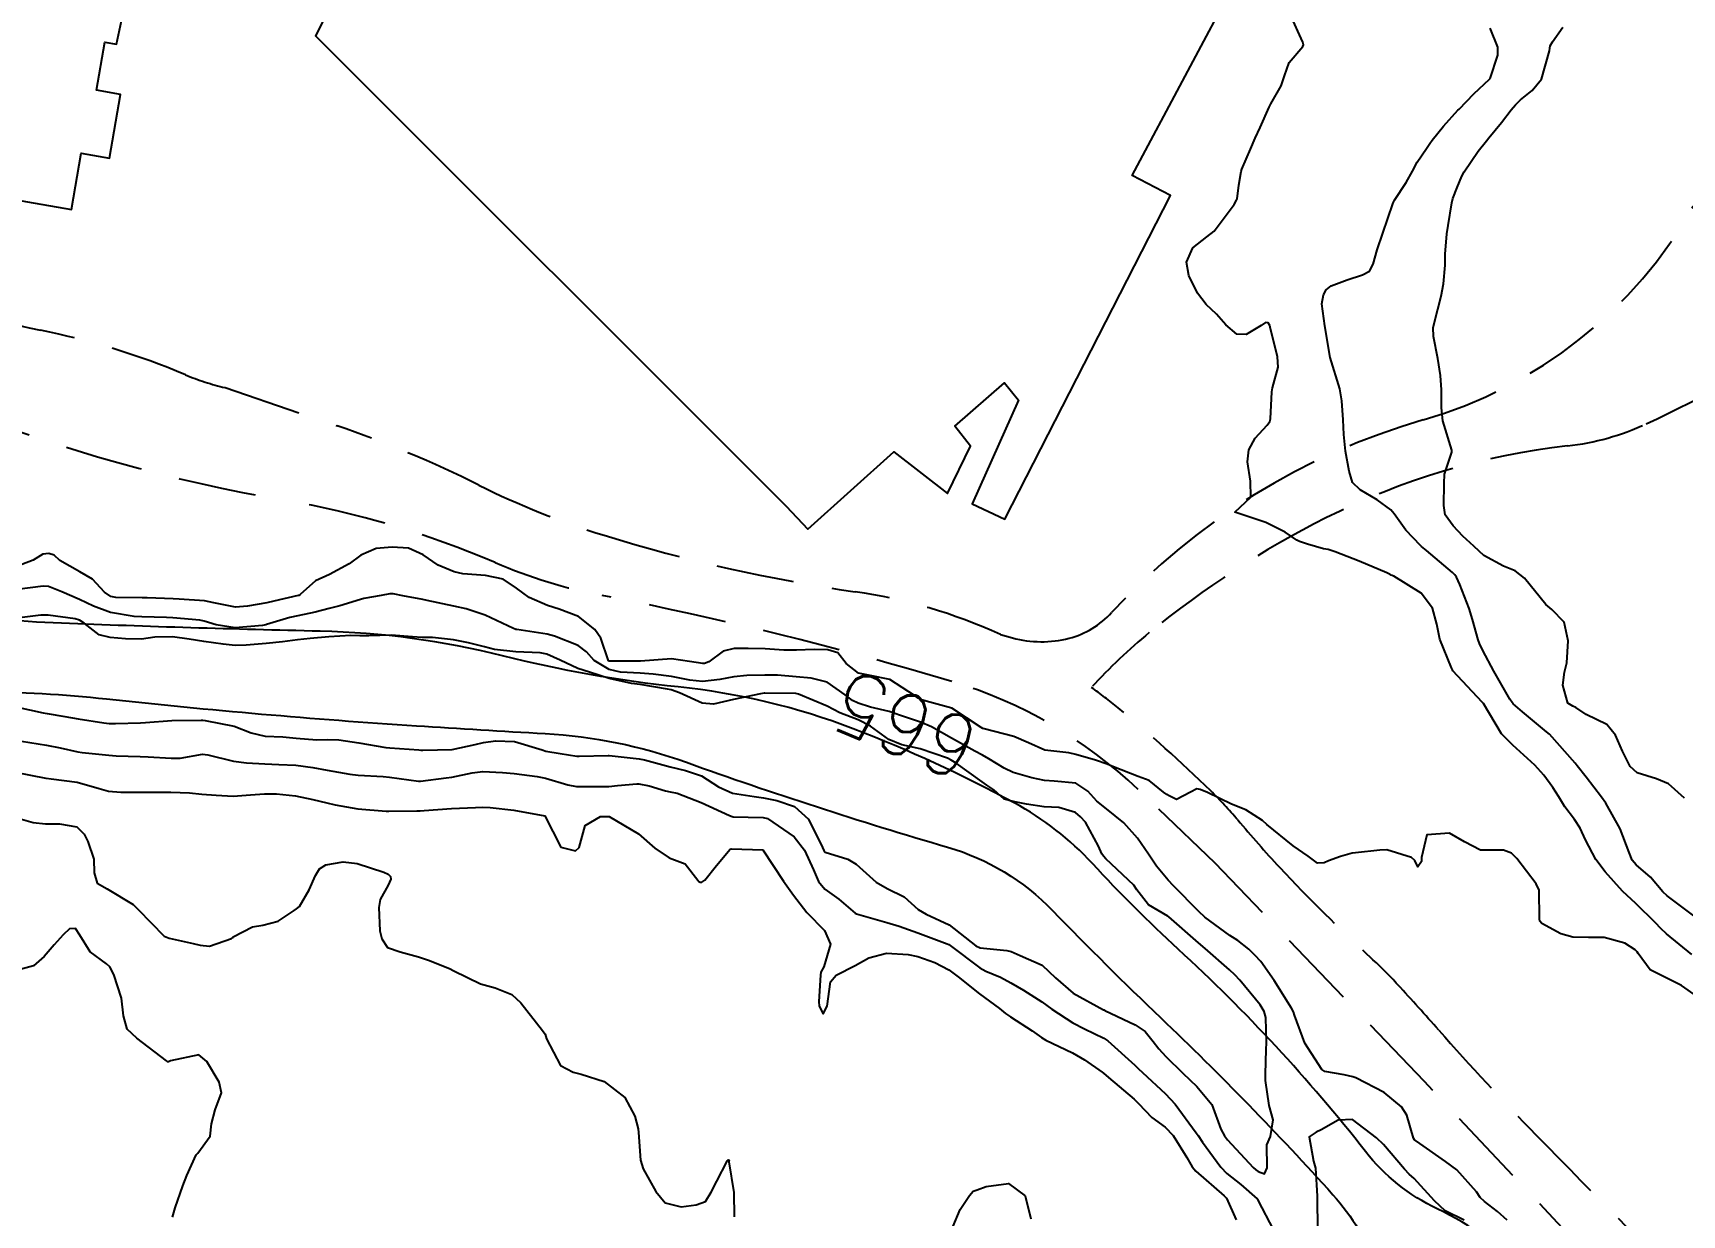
# Model space of a CAD drawing. Header units: metres. Extents: x 298520 to 308411, y 7433745 to 7450750.
# Drawn here: x 300510 to 300615.8, y 7446439.4 to 7446515.1 of the extents above; entities that cross this region are included whole.
import ezdxf
from ezdxf.enums import TextEntityAlignment as Align

# ---------------------------------------------------------------- set-up
doc = ezdxf.new("R2010")
doc.units = ezdxf.units.M
doc.header["$LTSCALE"] = 10
doc.linetypes.add('DASHED', pattern=[0.75, 0.5, -0.25])
for name, color, linetype in [('Cotas', 45, 'Continuous'), ('Curvas de Nivel 1m', 11, 'Continuous'), ('Curvas de Nivel 5m', 15, 'Continuous'), ('Edificações', 30, 'Continuous'), ('Hidrografia', 140, 'Continuous'), ('Vias Secundárias', 230, 'DASHED')]:
    doc.layers.add(name, color=color, linetype=linetype)
doc.styles.add('Style-STANDARD', font='STANDARD.shx')

msp = doc.modelspace()

# ---------------------------------------------------------------- linework, layer by layer
at = {"layer": 'Curvas de Nivel 1m', "flags": 128}
for points, elevation in [([(300616.4, 7446456.07), (300614.79, 7446457.39), (300614.42, 7446457.73), (300614.08, 7446458.1), (300612.81, 7446459.34), (300611.97, 7446460.13), (300610.84, 7446461.36), (300610.25, 7446462.15), (300609.59, 7446463.42), (300609.25, 7446464.16), (300608.88, 7446464.71), (300608.26, 7446465.54), (300607.88, 7446466.18), (300607.5, 7446466.78), (300606.91, 7446467.57), (300606.34, 7446468.2), (300604.93, 7446469.48), (300604.21, 7446470.22), (300603.04, 7446472.15), (300602.98, 7446472.23), (300602.96, 7446472.25), (300601.08, 7446474.26), (300601.05, 7446474.31), (300600.99, 7446474.45), (300600.25, 7446476.27), (300600.05, 7446477.24), (300599.78, 7446478.27), (300599.05, 7446479.22), (300597.3, 7446480.31), (300597.13, 7446480.38), (300597.06, 7446480.42), (300596.85, 7446480.53), (300595.07, 7446481.29), (300593.54, 7446481.88), (300593.08, 7446482.02), (300592.8, 7446482.08), (300591.76, 7446482.37), (300591.25, 7446482.54), (300591.09, 7446482.63), (300590.33, 7446483.15), (300589.1, 7446483.76), (300587.11, 7446484.42), (300588.14, 7446485.39), (300588.1, 7446486.41), (300587.92, 7446487.64), (300588, 7446488.41), (300588.41, 7446489.16), (300589.18, 7446490), (300589.34, 7446490.23), (300589.4, 7446490.4), (300589.47, 7446492.13), (300589.52, 7446492.4), (300589.89, 7446493.72), (300589.85, 7446494.39), (300589.37, 7446496.28), (300589.34, 7446496.4), (300589.25, 7446496.56), (300589.07, 7446496.59), (300588.8, 7446496.4), (300587.84, 7446495.82), (300587.24, 7446495.83), (300586.52, 7446496.43), (300585.93, 7446497.11), (300585.27, 7446497.74), (300584.71, 7446498.46), (300584.15, 7446499.6), (300584, 7446500.46), (300584.41, 7446501.37), (300585.32, 7446502.08), (300585.79, 7446502.44), (300587.07, 7446504.16), (300587.22, 7446504.42), (300587.25, 7446504.52), (300587.36, 7446505.38), (300587.52, 7446506.27), (300587.56, 7446506.42), (300588.11, 7446507.69), (300588.41, 7446508.41), (300588.72, 7446509.09), (300589.3, 7446510.4), (300589.34, 7446510.48), (300589.42, 7446510.6), (300590.08, 7446511.75), (300590.29, 7446512.39), (300590.59, 7446513.25), (300591.46, 7446514.28), (300591.51, 7446514.38), (300591.47, 7446514.55), (300590.64, 7446516.39)], 667), ([(300616.8, 7446458.35), (300615.77, 7446459.12), (300614.82, 7446459.82), (300614.54, 7446460.09), (300613.75, 7446461.02), (300612.84, 7446461.82), (300612.59, 7446462.12), (300612.38, 7446462.6), (300611.82, 7446464.13), (300610.89, 7446465.77), (300610.62, 7446466.14), (300609.62, 7446467.44), (300609.06, 7446468.16), (300608.92, 7446468.34), (300607.29, 7446470.18), (300607.09, 7446470.34), (300606.95, 7446470.45), (300605.54, 7446471.62), (300604.96, 7446472.13), (300604.89, 7446472.21), (300604.74, 7446472.44), (300603.71, 7446474.22), (300603.01, 7446475.56), (300602.79, 7446476.01), (300602.7, 7446476.23), (300602.34, 7446477.55), (300602.13, 7446478.24), (300601.52, 7446479.79), (300601.32, 7446480.26), (300601.22, 7446480.41), (300601.07, 7446480.55), (300599.39, 7446481.97), (300599.08, 7446482.22), (300599.05, 7446482.25), (300599, 7446482.28), (300598.07, 7446483.27), (300597.32, 7446484.31), (300597.11, 7446484.58), (300596.22, 7446485.22), (300595.13, 7446485.86), (300594.64, 7446486.33), (300594.43, 7446487.05), (300594.21, 7446488.34), (300594.1, 7446489.41), (300594.06, 7446490.34), (300593.97, 7446491.57), (300593.84, 7446492.34), (300593.22, 7446494.35), (300592.87, 7446496.36), (300592.69, 7446497.79), (300592.78, 7446498.36), (300592.95, 7446498.68), (300593.28, 7446498.93), (300594.3, 7446499.33), (300595.29, 7446499.64), (300595.74, 7446499.88), (300595.98, 7446500.32), (300596.23, 7446501.24), (300596.59, 7446502.31), (300597.24, 7446504.2), (300597.27, 7446504.3), (300597.29, 7446504.35), (300597.34, 7446504.43), (300598.1, 7446505.55), (300598.49, 7446506.29), (300598.8, 7446506.86), (300599.39, 7446507.73), (300599.61, 7446508.06), (300599.76, 7446508.28), (300600.49, 7446509.18), (300601.41, 7446510.19), (300601.48, 7446510.26), (300602.42, 7446511.25), (300603.44, 7446512.19), (300603.46, 7446512.21), (300603.47, 7446512.23), (300603.96, 7446513.72), (300603.96, 7446514.23), (300603.48, 7446515.45)], 668), ([(300615.93, 7446466.08), (300614.9, 7446467), (300614.13, 7446467.33), (300612.91, 7446467.72), (300612.45, 7446468.12), (300611.95, 7446469.11), (300611.51, 7446470.13), (300610.95, 7446470.81), (300609.64, 7446471.46), (300608.96, 7446471.89), (300608.78, 7446471.98), (300608.45, 7446472.17), (300608.13, 7446473.33), (300608.25, 7446474.17), (300608.4, 7446474.76), (300608.48, 7446476.17), (300608.22, 7446477.36), (300607.43, 7446478.18), (300607.04, 7446478.5), (300605.67, 7446480.2), (300605.07, 7446480.67), (300604.32, 7446480.97), (300603.08, 7446481.65), (300602.76, 7446481.92), (300602.42, 7446482.24), (300601.73, 7446482.89), (300601.1, 7446483.54), (300600.6, 7446484.26), (300600.51, 7446484.86), (300600.53, 7446486.27), (300600.55, 7446486.86), (300601.01, 7446488.26), (300601.02, 7446488.4), (300600.45, 7446490.27), (300600.35, 7446491.11), (300600.36, 7446492.27), (300600.3, 7446493.18), (300600.13, 7446494.27), (300599.84, 7446495.68), (300599.82, 7446496.27), (300600.11, 7446497.43), (300600.34, 7446498.27), (300600.48, 7446499.07), (300600.59, 7446500.27), (300600.6, 7446500.97), (300600.69, 7446502.27), (300600.78, 7446502.81), (300601.01, 7446504.26), (300601.08, 7446504.53), (300601.36, 7446505.23), (300601.66, 7446505.96), (300601.81, 7446506.25), (300602.71, 7446507.57), (300603.23, 7446508.23), (300603.39, 7446508.43), (300604.21, 7446509.41), (300604.82, 7446510.22), (300605.09, 7446510.55), (300605.42, 7446510.86), (300606.17, 7446511.46), (300606.77, 7446512.19), (300607.29, 7446514.01), (300607.3, 7446514.18), (300607.33, 7446514.32), (300607.47, 7446514.57), (300608.13, 7446515.53)], 669), ([(300616.74, 7446453.37), (300615.74, 7446454.08), (300614.76, 7446454.56), (300613.74, 7446455.08), (300612.97, 7446456.12), (300612.89, 7446456.24), (300612.78, 7446456.36), (300612.12, 7446456.79), (300610.78, 7446457.16), (300609.78, 7446457.15), (300608.78, 7446457.18), (300608.01, 7446457.39), (300606.79, 7446458.05), (300606.66, 7446458.19), (300606.63, 7446458.35), (300606.61, 7446460.19), (300606.43, 7446460.59), (300605.18, 7446462.21), (300604.85, 7446462.57), (300604.32, 7446462.75), (300602.85, 7446462.76), (300601.83, 7446463.28), (300600.87, 7446463.84), (300599.41, 7446463.73), (300599.08, 7446462.28), (300599.08, 7446462.03), (300598.84, 7446461.69), (300598.64, 7446462.08), (300598.43, 7446462.29), (300596.85, 7446462.77), (300596.4, 7446462.76), (300594.85, 7446462.59), (300594.63, 7446462.55), (300593.88, 7446462.34), (300593.12, 7446462.07), (300592.84, 7446461.95), (300592.4, 7446461.91), (300591.8, 7446462.37), (300590.85, 7446463.04), (300589.15, 7446464.4), (300588.88, 7446464.66), (300587.8, 7446465.33), (300586.89, 7446465.7), (300585.35, 7446466.45), (300584.89, 7446466.65), (300584.67, 7446466.68), (300584.26, 7446466.46), (300583.36, 7446465.99), (300582.89, 7446466.23), (300582.75, 7446466.33), (300582.54, 7446466.48), (300581.62, 7446467.21), (300580.9, 7446467.47), (300579.33, 7446468.1), (300578.91, 7446468.27), (300578.17, 7446468.53), (300576.92, 7446468.89), (300576.47, 7446468.99), (300574.92, 7446469.17), (300573.88, 7446469.63), (300572.93, 7446470.05), (300571.03, 7446470.53), (300570.94, 7446470.56), (300570.85, 7446470.62), (300568.96, 7446471.86), (300567.31, 7446472.3), (300566.96, 7446472.42), (300566.8, 7446472.5), (300566.57, 7446472.67), (300564.98, 7446473.69), (300563.72, 7446473.96), (300562.98, 7446474.1), (300562.19, 7446474.72), (300561.66, 7446475.4), (300561, 7446475.59), (300560.14, 7446475.61), (300559, 7446475.58), (300558.19, 7446475.58), (300557, 7446475.67), (300555.9, 7446475.69), (300555, 7446475.68), (300554.3, 7446475.51), (300553.39, 7446474.83), (300553.1, 7446474.72), (300552.99, 7446474.71), (300552.13, 7446474.84), (300550.99, 7446475.01), (300548.99, 7446474.88), (300547.03, 7446474.86), (300546.99, 7446474.87), (300546.95, 7446474.9), (300546.45, 7446476.35), (300546.06, 7446476.91), (300545.02, 7446477.73), (300543.78, 7446478.2), (300543.04, 7446478.43), (300541.87, 7446478.96), (300541.05, 7446479.55), (300540.19, 7446480.12), (300539.06, 7446480.36), (300537.6, 7446480.47), (300537.06, 7446480.59), (300536.02, 7446481.03), (300535.07, 7446481.68), (300534.13, 7446482.11), (300533.07, 7446482.17), (300532.06, 7446482.09), (300531.07, 7446481.67), (300530.33, 7446481.1), (300529.06, 7446480.42), (300528.16, 7446480.02), (300527.18, 7446479.14), (300527.09, 7446479.09), (300527.04, 7446479.07), (300525.49, 7446478.71), (300525.03, 7446478.61), (300523.81, 7446478.4), (300523.03, 7446478.34), (300521.64, 7446478.6), (300521.04, 7446478.73), (300519.42, 7446478.85), (300519.04, 7446478.86), (300517.37, 7446478.93), (300517.04, 7446478.94), (300515.36, 7446478.96), (300515.04, 7446479.02), (300514.63, 7446479.29), (300513.87, 7446480.12), (300513.06, 7446480.59), (300511.77, 7446481.32), (300511.4, 7446481.66), (300511.07, 7446481.78), (300510.68, 7446481.72), (300510.06, 7446481.34), (300509.34, 7446481.07)], 666), ([(300508.95, 7446471.95), (300510.71, 7446471.56), (300510.95, 7446471.52), (300512.09, 7446471.32), (300512.94, 7446471.18), (300514.58, 7446470.92), (300514.94, 7446470.88), (300515.34, 7446470.88), (300516.94, 7446470.91), (300517.26, 7446470.93), (300518.94, 7446471.07), (300520.82, 7446471.09), (300520.94, 7446471.09), (300521.08, 7446471.07), (300522.94, 7446470.7), (300524.03, 7446470.27), (300524.93, 7446470.07), (300526.06, 7446470.02), (300526.93, 7446469.94), (300528.24, 7446469.82), (300528.93, 7446469.84), (300529.65, 7446469.83), (300530.93, 7446469.64), (300532.66, 7446469.34), (300532.93, 7446469.31), (300534.79, 7446469.19), (300534.92, 7446469.17), (300535.04, 7446469.16), (300536.92, 7446469.21), (300538.4, 7446469.53), (300538.93, 7446469.66), (300539.71, 7446469.77), (300540.93, 7446469.71), (300542.7, 7446469.18), (300542.92, 7446469.11), (300543.84, 7446468.94), (300544.92, 7446468.78), (300545.07, 7446468.77), (300546.92, 7446468.82), (300547, 7446468.82), (300548.92, 7446468.6), (300549.25, 7446468.54), (300550.91, 7446468.1), (300551.89, 7446467.85), (300552.9, 7446467.51), (300554.01, 7446466.82), (300554.89, 7446466.4), (300556.29, 7446466.2), (300556.89, 7446466.11), (300557.73, 7446465.93), (300558.88, 7446465.56), (300559.78, 7446464.75), (300560.66, 7446462.93), (300560.75, 7446462.74), (300560.84, 7446462.63), (300562.3, 7446462.18), (300562.83, 7446461.86), (300564.1, 7446460.7), (300564.82, 7446460.29), (300565.9, 7446459.76), (300566.81, 7446458.95), (300567.32, 7446458.65), (300568.79, 7446457.97), (300570.49, 7446456.62), (300570.77, 7446456.48), (300572.49, 7446456.32), (300572.77, 7446456.25), (300573.35, 7446456), (300574.76, 7446455.37), (300575.61, 7446454.56), (300576.74, 7446453.59), (300578.69, 7446452.52), (300578.71, 7446452.51), (300578.77, 7446452.47), (300580.71, 7446451.56), (300581.35, 7446451.13), (300581.86, 7446450.48), (300582.23, 7446450.01), (300582.69, 7446449.53), (300583.76, 7446448.46), (300584.67, 7446447.59), (300585.62, 7446446.44), (300586.2, 7446444.87), (300586.45, 7446444.43), (300586.63, 7446444.19), (300588.27, 7446442.4), (300588.45, 7446442.25), (300588.6, 7446442.14), (300589.01, 7446441.99), (300589.17, 7446442.39), (300589.16, 7446443.86), (300589.39, 7446444.39), (300589.57, 7446445.47), (300589.3, 7446446.39), (300589.08, 7446447.99), (300589.08, 7446448.4), (300589.12, 7446449.98), (300589.13, 7446450.4), (300589.09, 7446452.02), (300588.99, 7446452.4), (300588.73, 7446452.83), (300587.42, 7446454.42), (300587.1, 7446454.76), (300586.76, 7446455.07), (300585.2, 7446456.45), (300584.78, 7446456.81), (300582.88, 7446458.47), (300582.8, 7446458.52), (300581.57, 7446459.25), (300580.82, 7446460.21), (300580.62, 7446460.5), (300578.84, 7446462.2), (300578.68, 7446462.36), (300578.57, 7446462.52), (300578.37, 7446463.01), (300577.52, 7446464.54), (300577.21, 7446464.88), (300576.88, 7446465.16), (300575.82, 7446465.49), (300574.88, 7446465.53), (300573.75, 7446465.71), (300572.89, 7446465.87), (300572.31, 7446466.03), (300571.65, 7446466.61), (300571.21, 7446466.93), (300570.9, 7446467.13), (300569.23, 7446468.32), (300568.91, 7446468.53), (300568.68, 7446468.64), (300566.93, 7446469.25), (300565.76, 7446469.5), (300564.93, 7446469.84), (300563.75, 7446470.7), (300562.95, 7446471.1), (300561.78, 7446471.55), (300560.96, 7446471.99), (300559.12, 7446472.76), (300558.96, 7446472.79), (300558.93, 7446472.79), (300556.96, 7446472.81), (300556.93, 7446472.82), (300556.7, 7446472.78), (300554.96, 7446472.41), (300553.67, 7446472.11), (300552.96, 7446472.18), (300551.5, 7446472.84), (300550.97, 7446473.03), (300550.74, 7446473.08), (300548.97, 7446473.37), (300548.42, 7446473.44), (300546.98, 7446473.75), (300545.73, 7446474.17), (300544.99, 7446474.41), (300543.84, 7446474.94), (300543, 7446475.31), (300542.56, 7446475.4), (300541, 7446475.46), (300539.63, 7446475.62), (300539, 7446475.78), (300537.97, 7446476.04), (300537.01, 7446476.23), (300535.66, 7446476.38), (300535.01, 7446476.38), (300534.38, 7446476.42), (300533.01, 7446476.54), (300531.59, 7446476.5), (300531.01, 7446476.5), (300530.42, 7446476.52), (300529.01, 7446476.44), (300527.81, 7446476.33), (300527, 7446476.24), (300526.05, 7446476.11), (300525, 7446476), (300523.71, 7446475.89), (300523, 7446475.88), (300522.24, 7446475.96), (300521, 7446476.14), (300520.07, 7446476.29), (300519, 7446476.42), (300517.86, 7446476.4), (300517, 7446476.29), (300515.97, 7446476.3), (300515, 7446476.39), (300514.28, 7446476.56), (300513.32, 7446477.31), (300513.02, 7446477.49), (300512.75, 7446477.58), (300511.02, 7446477.81), (300510.54, 7446477.81), (300509.02, 7446477.63)], 664), ([(300508.9, 7446467.76), (300510.87, 7446467.36), (300510.89, 7446467.36), (300511.21, 7446467.33), (300512.89, 7446467.11), (300514.3, 7446466.7), (300514.89, 7446466.53), (300515.68, 7446466.48), (300516.89, 7446466.48), (300517.66, 7446466.47), (300518.89, 7446466.47), (300520.08, 7446466.42), (300520.88, 7446466.35), (300521.8, 7446466.28), (300522.88, 7446466.22), (300524, 7446466.29), (300524.89, 7446466.37), (300525.67, 7446466.37), (300526.88, 7446466.24), (300528, 7446466.01), (300528.88, 7446465.78), (300529.42, 7446465.65), (300530.88, 7446465.41), (300532.69, 7446465.26), (300532.87, 7446465.26), (300534.65, 7446465.28), (300534.88, 7446465.28), (300535.12, 7446465.29), (300536.88, 7446465.42), (300538.41, 7446465.48), (300538.88, 7446465.5), (300539.37, 7446465.49), (300540.88, 7446465.31), (300542.87, 7446464.95), (300543.88, 7446462.94), (300544.84, 7446462.7), (300545.07, 7446462.93), (300545.44, 7446464.34), (300546.44, 7446464.91), (300546.87, 7446464.92), (300546.98, 7446464.9), (300548.86, 7446463.8), (300549.91, 7446462.87), (300550.84, 7446462.25), (300551.87, 7446461.88), (300552.68, 7446460.83), (300552.73, 7446460.74), (300552.82, 7446460.7), (300552.94, 7446460.71), (300553.12, 7446460.83), (300553.88, 7446461.77), (300554.74, 7446462.81), (300554.81, 7446462.84), (300554.84, 7446462.84), (300556.84, 7446462.78), (300558.17, 7446460.77), (300558.81, 7446459.86), (300559.66, 7446458.75), (300560.79, 7446457.6), (300561.18, 7446456.73), (300560.76, 7446455.27), (300560.57, 7446454.93), (300560.53, 7446454.74), (300560.43, 7446453.04), (300560.45, 7446452.74), (300560.72, 7446452.25), (300560.96, 7446452.74), (300561.18, 7446454.3), (300561.54, 7446454.73), (300562.76, 7446455.35), (300563.63, 7446455.84), (300564.77, 7446456.14), (300566.16, 7446456.06), (300566.77, 7446455.93), (300567.86, 7446455.55), (300568.76, 7446455.08), (300569.37, 7446454.63), (300570.74, 7446453.54), (300572.02, 7446452.6), (300572.41, 7446452.29), (300572.72, 7446452.07), (300574.12, 7446451.16), (300574.7, 7446450.74), (300574.99, 7446450.57), (300576.69, 7446449.75), (300577.46, 7446449.31), (300578.6, 7446448.52), (300578.68, 7446448.46), (300579.01, 7446448.18), (300580.66, 7446446.78), (300580.93, 7446446.5), (300581.78, 7446445.61), (300582.64, 7446445), (300583.15, 7446444.46), (300584.02, 7446443.04), (300584.36, 7446442.45), (300584.6, 7446442.16), (300586.43, 7446440.58), (300586.58, 7446440.45), (300587.2, 7446439.05)], 666), ([(300508.87, 7446464.87), (300510.05, 7446464.53), (300510.86, 7446464.45), (300511.74, 7446464.45), (300512.86, 7446464.24), (300513.32, 7446463.77), (300513.57, 7446463.3), (300513.95, 7446462.18), (300513.97, 7446461.29), (300514.16, 7446460.63), (300514.81, 7446460.28), (300516.47, 7446459.26), (300516.8, 7446458.95), (300518.45, 7446457.24), (300518.77, 7446457.11), (300520.32, 7446456.77), (300520.77, 7446456.66), (300521.37, 7446456.6), (300522.77, 7446457.08), (300522.83, 7446457.13), (300522.89, 7446457.19), (300524.12, 7446457.84), (300524.78, 7446457.94), (300525.76, 7446458.19), (300526.8, 7446458.88), (300526.95, 7446458.99), (300527.13, 7446459.14), (300527.75, 7446460.2), (300528.16, 7446461.13), (300528.41, 7446461.55), (300528.83, 7446461.81), (300529.93, 7446462.01), (300530.83, 7446461.89), (300532.55, 7446461.35), (300532.82, 7446461.22), (300532.98, 7446461.07), (300533, 7446460.89), (300532.82, 7446460.51), (300532.3, 7446459.58), (300532.23, 7446459.08), (300532.28, 7446457.58), (300532.41, 7446457.07), (300532.77, 7446456.51), (300533.59, 7446456.23), (300534.76, 7446455.91), (300535.41, 7446455.69), (300536.75, 7446455.17), (300537.03, 7446455.02), (300538.74, 7446454.19), (300539.67, 7446453.92), (300540.74, 7446453.49), (300541.32, 7446452.96), (300542.71, 7446451.2), (300542.88, 7446450.95), (300542.98, 7446450.66), (300543.86, 7446448.94), (300544.68, 7446448.51), (300545.2, 7446448.4), (300546.67, 7446447.93), (300548, 7446446.89), (300548.64, 7446445.69), (300548.84, 7446444.88), (300548.87, 7446444.64), (300548.99, 7446442.88), (300549.17, 7446442.31), (300549.98, 7446440.87), (300550.58, 7446440.14), (300551.61, 7446439.88), (300552.57, 7446440.01), (300553.17, 7446440.23), (300553.53, 7446440.82), (300553.89, 7446441.52), (300554.56, 7446442.81), (300554.57, 7446442.85), (300554.61, 7446442.89), (300554.68, 7446442.87), (300554.66, 7446442.81), (300554.66, 7446442.77), (300554.98, 7446440.8), (300555, 7446439.24)], 667), ([(300519, 7446439.23), (300519.16, 7446439.82), (300519.66, 7446441.22), (300519.92, 7446441.89), (300520.52, 7446443.21), (300520.61, 7446443.32), (300521.41, 7446444.41), (300521.5, 7446445.2), (300521.73, 7446446.11), (300522.13, 7446447.2), (300521.98, 7446447.88), (300521.19, 7446449.2), (300520.69, 7446449.64), (300518.87, 7446449.24), (300518.74, 7446449.18), (300518.68, 7446449.18), (300518.6, 7446449.24), (300516.7, 7446450.69), (300516.09, 7446451.27), (300515.85, 7446452.13), (300515.73, 7446453.27), (300515.24, 7446454.78), (300514.97, 7446455.28), (300514.75, 7446455.47), (300513.71, 7446456.24), (300513.06, 7446457.31), (300512.78, 7446457.73), (300512.38, 7446457.71), (300511.98, 7446457.32), (300511.41, 7446456.68), (300510.76, 7446455.93), (300510.08, 7446455.34), (300508.75, 7446454.97)], 667), ([(300601.8, 7446439.02), (300600.58, 7446439.63), (300599.91, 7446440.27), (300598.6, 7446441.71), (300598.29, 7446441.98), (300597.98, 7446442.29), (300596.63, 7446443.87), (300596.18, 7446444.31), (300594.64, 7446445.48), (300593.74, 7446445.44), (300592.64, 7446444.83), (300592.32, 7446444.68), (300591.88, 7446444.37), (300592.15, 7446442.82), (300592.28, 7446442.36), (300592.39, 7446440.56), (300592.38, 7446440.36), (300592.4, 7446438.53)], 664), ([(300569.05, 7446438.64), (300569.49, 7446439.71), (300570.09, 7446440.62), (300570.33, 7446440.88), (300570.59, 7446440.98), (300571.16, 7446441.18), (300572.59, 7446441.38), (300573.66, 7446440.58), (300574.03, 7446439.11)], 667)]:
    msp.add_lwpolyline(points, dxfattribs=dict(at, elevation=elevation))
at = {"layer": 'Curvas de Nivel 5m', "elevation": 665, "flags": 128}
for points in [[(300604.57, 7446439.03), (300603.95, 7446439.59), (300603.11, 7446440.23), (300602.84, 7446440.49), (300602.59, 7446440.85), (300601.34, 7446442.25), (300600.61, 7446442.8), (300598.96, 7446443.94), (300598.63, 7446444.19), (300598.57, 7446444.28), (300598.13, 7446445.77), (300597.8, 7446446.29), (300596.67, 7446447.21), (300594.86, 7446448.15), (300594.68, 7446448.21), (300594.11, 7446448.34), (300592.88, 7446448.56), (300592.69, 7446448.69), (300591.6, 7446450.37), (300590.93, 7446452.17), (300590.86, 7446452.38), (300590.73, 7446452.62), (300589.62, 7446454.39), (300588.77, 7446455.61), (300588.39, 7446456.03), (300588.01, 7446456.41), (300587.3, 7446456.95), (300586.78, 7446457.27), (300585.19, 7446458.45), (300584.8, 7446458.81), (300583.18, 7446460.47), (300582.83, 7446460.83), (300582.08, 7446461.72), (300581.56, 7446462.49), (300580.86, 7446463.52), (300579.99, 7446464.51), (300578.88, 7446465.4), (300578.26, 7446465.9), (300577.68, 7446466.53), (300576.9, 7446467.05), (300575.52, 7446467.18), (300574.9, 7446467.21), (300574.08, 7446467.4), (300572.9, 7446467.74), (300572.32, 7446468.01), (300571.33, 7446468.61), (300570.92, 7446468.85), (300570.43, 7446469.11), (300568.93, 7446469.93), (300567.65, 7446470.65), (300566.95, 7446470.96), (300565.66, 7446471.39), (300564.95, 7446471.64), (300563.74, 7446471.92), (300562.96, 7446472.17), (300562.6, 7446472.35), (300562.13, 7446472.72), (300560.97, 7446473.52), (300559.95, 7446473.78), (300558.98, 7446473.87), (300557.78, 7446473.97), (300556.98, 7446473.98), (300555.82, 7446473.95), (300554.98, 7446473.86), (300554.09, 7446473.7), (300552.97, 7446473.57), (300552.16, 7446473.65), (300550.98, 7446473.89), (300549.82, 7446474.03), (300548.98, 7446474.1), (300547.71, 7446474.17), (300546.98, 7446474.33), (300546.03, 7446474.91), (300545.54, 7446475.46), (300545, 7446475.88), (300543.48, 7446476.47), (300543.01, 7446476.6), (300541.08, 7446476.91), (300541.01, 7446476.91), (300540.96, 7446476.92), (300540.85, 7446476.97), (300539.03, 7446477.82), (300537.82, 7446478.22), (300537.03, 7446478.4), (300535.31, 7446478.77), (300535.04, 7446478.82), (300533.75, 7446479.06), (300533.15, 7446479.18), (300533.04, 7446479.19), (300532.93, 7446479.18), (300532.37, 7446479.08), (300531.25, 7446478.88), (300531.04, 7446478.83), (300529.73, 7446478.41), (300529.03, 7446478.24), (300528.15, 7446478.01), (300527.02, 7446477.77), (300526.51, 7446477.66), (300525.01, 7446477.22), (300524.97, 7446477.2), (300524.77, 7446477.16), (300523.01, 7446477), (300521.79, 7446477.2), (300521.02, 7446477.44), (300520.74, 7446477.49), (300519.02, 7446477.64), (300518.6, 7446477.66), (300517.02, 7446477.72), (300516.54, 7446477.74), (300515.02, 7446477.98), (300513.92, 7446478.4), (300513.04, 7446478.82), (300511.9, 7446479.32), (300511.05, 7446479.65), (300510.7, 7446479.68), (300509.04, 7446479.47)], [(300509.31, 7446469.74), (300510.92, 7446469.49), (300511.8, 7446469.32), (300512.92, 7446469.06), (300513.21, 7446469.01), (300514.92, 7446468.84), (300515.38, 7446468.81), (300516.92, 7446468.75), (300517.44, 7446468.73), (300518.91, 7446468.64), (300519.48, 7446468.66), (300520.92, 7446468.9), (300521.26, 7446468.86), (300522.91, 7446468.45), (300523.74, 7446468.35), (300524.91, 7446468.28), (300525.82, 7446468.24), (300526.91, 7446468.21), (300527.98, 7446468.06), (300528.9, 7446467.88), (300530.37, 7446467.63), (300530.9, 7446467.57), (300532.5, 7446467.47), (300532.9, 7446467.44), (300534.77, 7446467.18), (300534.89, 7446467.18), (300536.54, 7446467.39), (300536.9, 7446467.44), (300538.21, 7446467.7), (300538.9, 7446467.79), (300540.15, 7446467.73), (300540.9, 7446467.67), (300542.37, 7446467.48), (300542.9, 7446467.36), (300544.33, 7446466.94), (300544.89, 7446466.84), (300546.83, 7446466.84), (300546.89, 7446466.84), (300546.96, 7446466.83), (300547.53, 7446466.89), (300548.76, 7446467.01), (300548.89, 7446467), (300549.55, 7446466.87), (300550.6, 7446466.56), (300550.89, 7446466.5), (300551.34, 7446466.4), (300552.88, 7446465.81), (300554.71, 7446464.98), (300554.87, 7446464.91), (300554.95, 7446464.89), (300556.87, 7446464.85), (300557.14, 7446464.78), (300558.86, 7446463.61), (300559.51, 7446462.75), (300560.08, 7446461.49), (300560.41, 7446460.74), (300560.82, 7446460.25), (300561.71, 7446459.62), (300562.77, 7446458.71), (300562.8, 7446458.69), (300562.84, 7446458.67), (300564.79, 7446458.11), (300565.59, 7446457.88), (300566.78, 7446457.46), (300568.66, 7446456.75), (300568.77, 7446456.7), (300568.86, 7446456.64), (300570.76, 7446455.2), (300571.14, 7446455), (300572.08, 7446454.6), (300572.75, 7446454.24), (300573.55, 7446453.77), (300574.73, 7446453.02), (300575.38, 7446452.56), (300576.71, 7446451.69), (300577.47, 7446451.3), (300578.7, 7446450.7), (300578.97, 7446450.52), (300580.69, 7446448.97), (300580.93, 7446448.74), (300581.18, 7446448.49), (300582.66, 7446447.12), (300583.27, 7446446.46), (300584.63, 7446444.62), (300584.75, 7446444.45), (300585.03, 7446444.04), (300586.2, 7446442.43), (300586.6, 7446442.03), (300587.49, 7446441.32), (300588.53, 7446440.4), (300588.56, 7446440.37), (300588.58, 7446440.32), (300589.59, 7446438.39)]]:
    msp.add_lwpolyline(points, dxfattribs=at)
at = {"layer": 'Edificações'}
msp.add_lwpolyline([(300533.12, 7446545.68), (300524.07, 7446527.2), (300532.17, 7446522.97), (300528.17, 7446514.97), (300558.34, 7446484.8), (300559.72, 7446483.34), (300565.24, 7446488.3), (300568.69, 7446485.62), (300570.15, 7446488.65), (300569.15, 7446489.94), (300572.33, 7446492.72), (300573.24, 7446491.6), (300570.26, 7446484.96), (300572.36, 7446483.97), (300582.97, 7446504.73), (300580.53, 7446506.01), (300587.31, 7446518.77), (300535.72, 7446544.6)], close=True, dxfattribs=at)
msp.add_lwpolyline([(300503.55, 7446505.39), (300512.51, 7446503.83), (300513.14, 7446507.45), (300514.95, 7446507.13), (300515.66, 7446511.21), (300514.12, 7446511.48), (300514.65, 7446514.55), (300515.4, 7446514.43), (300516.55, 7446519.84)], dxfattribs=at)
at = {"layer": 'Hidrografia'}
for points in [[(300354.47, 7446484.43, -0.126253), (300376.78, 7446485.62, -0.017305), (300388.93, 7446482.74, 0.097107), (300397.11, 7446482.13, -0.063843), (300415.17, 7446481.99, 0.005441), (300433.52, 7446479.7, 0.021522), (300444.33, 7446478.94, -0.076722), (300450.63, 7446477.79, 0.08143), (300472.32, 7446474.04, -0.048104), (300476.5, 7446473.6, 0.075473), (300498.25, 7446472.51, -0.052117), (300514.77, 7446472.45, 0.010859), (300534.63, 7446470.73, 0.00195), (300542.88, 7446470.23, -0.072156), (300551.94, 7446468.39, 0.015296), (300568.69, 7446462.95, -0.130435), (300575.42, 7446458.88, 0.010272), (300582.35, 7446452.01, -0.018867), (300593.39, 7446440.66, -0.099502), (300596.21, 7446435.91, 0.154586)], [(300605.77, 7446435.53, 0.098962), (300600.08, 7446439.76, -0.11682), (300595.48, 7446443.43, 0.04095), (300583.48, 7446456.4, -0.020611), (300577.98, 7446461.89, 0.08231), (300572.96, 7446465.78, 0.032678), (300562.63, 7446470.54, 0.065748), (300551.42, 7446473.22, -0.036006), (300540.16, 7446475.21, 0.056299), (300528.46, 7446476.79, -0.004165), (300511.88, 7446477.3, -0.052141), (300494.93, 7446479.74, 0.104675)]]:
    msp.add_lwpolyline(points, format="xyb", dxfattribs=at)
at = {"layer": 'Vias Secundárias'}
for points in [[(300494.55, 7446504.32), (300497.32, 7446501.72, 0.062225), (300499.44, 7446500.17, 0.077026), (300510.52, 7446496.09, -0.050139), (300519.82, 7446493.23, 0.043304), (300522.37, 7446492.41), (300529.54, 7446489.96, -0.033809), (300538.63, 7446486.16, 0.041324), (300546.66, 7446482.94, 0.038744), (300562.76, 7446479.32, -0.071128), (300572.07, 7446476.58), (300572.84, 7446476.37, 0.132135), (300576.48, 7446476.34, 0.143703), (300579.2, 7446477.98, -0.137061), (300599.19, 7446490.34, 0.195977), (300616.5, 7446504.03, -0.106893), (300618.13, 7446505.85, 0.408819), (300619.99, 7446517.03), (300618.19, 7446520.51, 0.016663), (300610.01, 7446535.13, 0.021639), (300604.32, 7446543.68, -0.036226), (300594.93, 7446558.73, 0.024016), (300588.04, 7446570.39, -0.190141), (300587.46, 7446573.18)], [(300594.75, 7446568.76), (300595.93, 7446565.09, 0.052964), (300598.29, 7446559.73, 0.005463), (300605.11, 7446548.16, 0.016279), (300615.85, 7446531.61, -0.030484), (300621.7, 7446522.02, -0.034706), (300628.11, 7446507.54, -0.349189), (300624.24, 7446496.02, -0.035518), (300613.48, 7446490.09, -0.080028), (300608.43, 7446488.67, 0.08846), (300592.94, 7446484.05, 0.055198), (300581.62, 7446476.7, 0.03524), (300577.91, 7446473.19, -0.015693), (300579.62, 7446471.88, -0.021492), (300585.56, 7446466.55, -0.024157), (300587.29, 7446464.69, 0.01268), (300589.98, 7446461.65, 0.018785), (300595.85, 7446455.83, -0.020394), (300597.56, 7446454.12, -0.005402), (300600.18, 7446451.21, 0.012543), (300606.41, 7446444.5, 0.004942), (300618.05, 7446432.82, -0.001475)]]:
    msp.add_lwpolyline(points, format="xyb", dxfattribs=at)
at = {"layer": 'Vias Secundárias', "elevation": 672.66}
msp.add_lwpolyline([(300658.53, 7446363.95), (300647.09, 7446391.87, 0.049492), (300642.64, 7446400.26, 0.000546), (300636.34, 7446409.72, 0.055394), (300629.4, 7446417.96, 0.01872), (300617.58, 7446428.39), (300610.08, 7446436.43), (300599.26, 7446447.91), (300585.85, 7446461.92), (300580.9, 7446466.64, 0.118398), (300568.95, 7446473.57, 0.024478), (300546.55, 7446479.08, -0.053351), (300539.67, 7446481.19, 0.058684), (300526.18, 7446485.19, -0.051702), (300505.12, 7446491.1, -0.051702)], format="xyb", dxfattribs=at)

# ---------------------------------------------------------------- texts
at = {"layer": 'Cotas', "style": 'Style-STANDARD'}
msp.add_text('665', height=4, rotation=156.7209, dxfattribs=at).set_placement((300565.98, 7446470.77, 665), align=Align.MIDDLE_CENTER)

doc.saveas('drawing.dxf')
